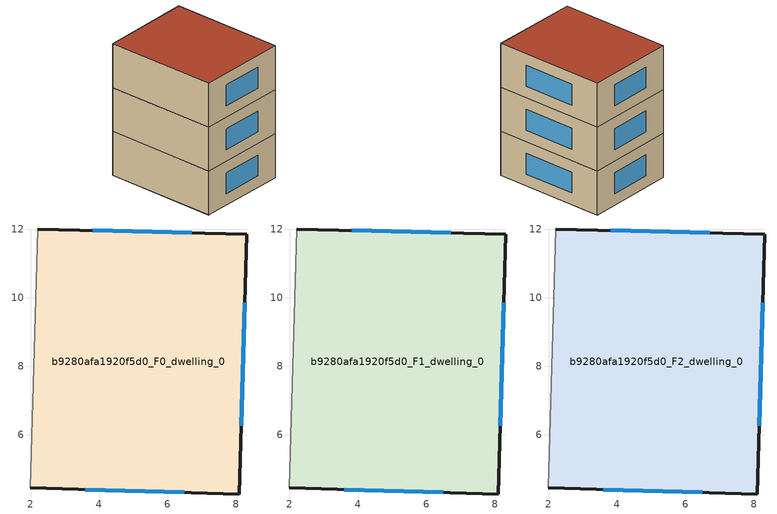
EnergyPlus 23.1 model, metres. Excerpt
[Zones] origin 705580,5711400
b9280afa1920f5d0_F0_dwelling_0
 floor ground (EU_floor_Construction): 8.31,11.86 8.09,4.26 1.99,4.44 2.2,12.01 z0
 wall outside (EU_wall_Construction): 1.99,4.44 8.09,4.26 8.31,11.86 2.2,12.01 z0:3
 wall adiabatic (EU_wall_Construction): 2.2,12.01 1.99,4.44 z0:3
 window (EU_Window_Construction): 6.71,11.9 3.81,11.97 / 8.15,6.26 8.26,9.86 / 3.59,4.39 6.49,4.31 z0.79:2.21
b9280afa1920f5d0_F1_dwelling_0
 floor to b9280afa1920f5d0_F0_dwelling_0 (EU_floor_Construction): 8.31,11.86 8.09,4.26 1.99,4.44 2.2,12.01 z3
 wall outside (EU_wall_Construction): 1.99,4.44 8.09,4.26 8.31,11.86 2.2,12.01 z3:6
 wall adiabatic (EU_wall_Construction): 2.2,12.01 1.99,4.44 z3:6
 window (EU_Window_Construction): 6.71,11.9 3.81,11.97 / 8.15,6.26 8.26,9.86 / 3.59,4.39 6.49,4.31 z3.79:5.21
b9280afa1920f5d0_F2_dwelling_0
 floor to b9280afa1920f5d0_F1_dwelling_0 (EU_floor_Construction): 8.31,11.86 8.09,4.26 1.99,4.44 2.2,12.01 z6
 wall outside (EU_wall_Construction): 1.99,4.44 8.09,4.26 8.31,11.86 2.2,12.01 z6:9
 wall adiabatic (EU_wall_Construction): 2.2,12.01 1.99,4.44 z6:9
 window (EU_Window_Construction): 6.71,11.9 3.81,11.97 / 8.15,6.26 8.26,9.86 / 3.59,4.39 6.49,4.31 z6.79:8.21
 roof outside (EU_roof_Construction): 8.09,4.26 8.31,11.86 2.2,12.01 1.99,4.44 z9
shading: 2.2,12.01 1.99,4.44 z0:9
[Building]
EU S2 Campaign: North Axis=0; Terrain=City; Solar Distribution=FullExterior
[Site:Location]
London: Latitude=51.5; Longitude=-0.5; Time Zone=0; Elevation=25
[SizingPeriod:WeatherFileDays]
AnnualSizingPeriod: Begin Month=1; Begin Day of Month=1; End Month=12; End Day of Month=31; Day of Week for Start Day=Monday; Use Weather File Daylight Saving Period=No; Use Weather File Rain and Snow Indicators=No
[MATERIAL]
EU_InternalMass_Material: Roughness=MediumRough; Thickness=0.1; Conductivity=1; Density=1800; Specific Heat=900; Thermal Absorptance=0.9; Solar Absorptance=0.7; Visible Absorptance=0.7
[MATERIAL:NOMASS] Roughness=MediumRough; Thermal Absorptance=0.9; Solar Absorptance=0.7; Visible Absorptance=0.7
Name | Thermal Resistance
EU_wall_NoMass | 0.555556
EU_roof_NoMass | 0.510204
EU_floor_NoMass | 1.68919
[WINDOWMATERIAL:SIMPLEGLAZINGSYSTEM]
EU_Window_SimpleGlazing: UFactor=3.96; Solar Heat Gain Coefficient=0.85; Visible Transmittance=0.85
[CONSTRUCTION]
EU_wall_Construction: EU_wall_NoMass
EU_roof_Construction: EU_roof_NoMass
EU_floor_Construction: EU_floor_NoMass
EU_Window_Construction: EU_Window_SimpleGlazing
EU_InternalMass_Construction: EU_InternalMass_Material
[ZONE] Type=1; Multiplier=1; Ceiling Height=autocalculate; Volume=139.099; Floor Area=autocalculate; Part of Total Floor Area=Yes
b9280afa1920f5d0_F0_dwelling_0; b9280afa1920f5d0_F1_dwelling_0; b9280afa1920f5d0_F2_dwelling_0
[INTERNALMASS] Construction=EU_InternalMass_Construction; Surface Area=46.3662
Name | Zone or ZoneList
b9280afa1920f5d0_F0_dwelling_0_EU_InternalMass | b9280afa1920f5d0_F0_dwelling_0
b9280afa1920f5d0_F1_dwelling_0_EU_InternalMass | b9280afa1920f5d0_F1_dwelling_0
b9280afa1920f5d0_F2_dwelling_0_EU_InternalMass | b9280afa1920f5d0_F2_dwelling_0
[OTHEREQUIPMENT] Fuel Type=Electricity; Design Level Calculation Method=Watts/Area; Power per Zone Floor Area=1; Fraction Latent=0; Fraction Radiant=0; Fraction Lost=0; Carbon Dioxide Generation Rate=0; EndUse Subcategory=EU_Step8_InternalGains
Name | Zone or ZoneList or Space or SpaceList | Schedule
EU_Step8_InternalGain_b9280afa1920f5d0_F0_dwelling_0_f000 | b9280afa1920f5d0_F0_dwelling_0 | EU_Step8_GainSchedule_b9280afa1920f5d0_F0_dwelling_0_f000
EU_Step8_InternalGain_b9280afa1920f5d0_F1_dwelling_0_f000 | b9280afa1920f5d0_F1_dwelling_0 | EU_Step8_GainSchedule_b9280afa1920f5d0_F1_dwelling_0_f000
EU_Step8_InternalGain_b9280afa1920f5d0_F2_dwelling_0_f000 | b9280afa1920f5d0_F2_dwelling_0 | EU_Step8_GainSchedule_b9280afa1920f5d0_F2_dwelling_0_f000
[ZONEVENTILATION:DESIGNFLOWRATE] Schedule=EU_AlwaysOn; Design Flow Rate Calculation Method=AirChanges/Hour; Air Changes per Hour=0.48; Ventilation Type=Natural; Fan Pressure Rise=0; Fan Total Efficiency=1; Constant Term Coefficient=1; Temperature Term Coefficient=0; Velocity Term Coefficient=0; Velocity Squared Term Coefficient=0; Minimum Indoor Temperature=-100; Maximum Indoor Temperature=100; Delta Temperature=-100; Minimum Outdoor Temperature=-100; Maximum Outdoor Temperature=100; Maximum Wind Speed=40
Name | Zone or ZoneList or Space or SpaceList
EU_ConstantAir_b9280afa1920f5d0_F0_dwelling_0 | b9280afa1920f5d0_F0_dwelling_0
EU_ConstantAir_b9280afa1920f5d0_F1_dwelling_0 | b9280afa1920f5d0_F1_dwelling_0
EU_ConstantAir_b9280afa1920f5d0_F2_dwelling_0 | b9280afa1920f5d0_F2_dwelling_0
[HVACTEMPLATE:THERMOSTAT] Constant Heating Setpoint=20; Constant Cooling Setpoint=50
EU_HeatOnly_b9280afa1920f5d0_F0_dwelling_0; EU_HeatOnly_b9280afa1920f5d0_F1_dwelling_0; EU_HeatOnly_b9280afa1920f5d0_F2_dwelling_0
[HVACTEMPLATE:ZONE:IDEALLOADSAIRSYSTEM] System Availability Schedule=EU_AlwaysOn; Maximum Heating Supply Air Temperature=50; Minimum Cooling Supply Air Temperature=13; Maximum Heating Supply Air Humidity Ratio=0.0156; Minimum Cooling Supply Air Humidity Ratio=0.0077; Heating Limit=NoLimit; Cooling Limit=NoLimit; Heating Availability Schedule=EU_AlwaysOn; Cooling Availability Schedule=EU_CoolingOff; Dehumidification Control Type=ConstantSensibleHeatRatio; Cooling Sensible Heat Ratio=0.7; Dehumidification Setpoint=60; Humidification Control Type=None; Humidification Setpoint=30; Outdoor Air Method=None; Outdoor Air Flow Rate per Person=0.00944; Outdoor Air Flow Rate per Zone Floor Area=0; Outdoor Air Flow Rate per Zone=0; Demand Controlled Ventilation Type=None; Outdoor Air Economizer Type=NoEconomizer; Heat Recovery Type=None; Sensible Heat Recovery Effectiveness=0.7; Latent Heat Recovery Effectiveness=0.65
Name | Template Thermostat
b9280afa1920f5d0_F0_dwelling_0 | EU_HeatOnly_b9280afa1920f5d0_F0_dwelling_0
b9280afa1920f5d0_F1_dwelling_0 | EU_HeatOnly_b9280afa1920f5d0_F1_dwelling_0
b9280afa1920f5d0_F2_dwelling_0 | EU_HeatOnly_b9280afa1920f5d0_F2_dwelling_0
[SIZING:ZONE] Zone Cooling Design Supply Air Temperature Input Method=SupplyAirTemperature; Zone Cooling Design Supply Air Temperature=13; Zone Heating Design Supply Air Temperature Input Method=SupplyAirTemperature; Zone Heating Design Supply Air Temperature=50; Zone Cooling Design Supply Air Humidity Ratio=0.008; Zone Heating Design Supply Air Humidity Ratio=0.008; Cooling Design Air Flow Method=DesignDay; Cooling Design Air Flow Rate=0; Cooling Minimum Air Flow per Zone Floor Area=0.000762; Cooling Minimum Air Flow=0; Cooling Minimum Air Flow Fraction=0.2; Heating Design Air Flow Method=DesignDay; Heating Design Air Flow Rate=0; Heating Maximum Air Flow per Zone Floor Area=0.002032; Heating Maximum Air Flow=0.141576; Heating Maximum Air Flow Fraction=0.3; Account for Dedicated Outdoor Air System=No; Dedicated Outdoor Air System Control Strategy=NeutralSupplyAir; Dedicated Outdoor Air Low Setpoint Temperature for Design=autosize; Dedicated Outdoor Air High Setpoint Temperature for Design=autosize; Zone Load Sizing Method=Sensible Load Only No Latent Load; Zone Latent Cooling Design Supply Air Humidity Ratio Input Method=HumidityRatioDifference; Zone Cooling Design Supply Air Humidity Ratio Difference=0.005; Zone Latent Heating Design Supply Air Humidity Ratio Input Method=HumidityRatioDifference; Zone Humidification Design Supply Air Humidity Ratio Difference=0.005
b9280afa1920f5d0_F0_dwelling_0; b9280afa1920f5d0_F1_dwelling_0; b9280afa1920f5d0_F2_dwelling_0
[SCHEDULE:CONSTANT]
Name | Hourly Value
EU_AlwaysOn | 1
EU_CoolingOff | 0
[SCHEDULE:FILE] Column Number=1; Rows to Skip at Top=0; Number of Hours of Data=8760; Column Separator=Comma; Interpolate to Timestep=No; Minutes per Item=60; Adjust Schedule for Daylight Savings=Yes
Name | File
EU_Step8_GainSchedule_b9280afa1920f5d0_F0_dwelling_0_f000 | ../../schedules/b9280afa1920f5d0/b9280afa1920f5d0_F0_dwelling_0_f000_gain.csv
EU_Step8_GainSchedule_b9280afa1920f5d0_F1_dwelling_0_f000 | ../../schedules/b9280afa1920f5d0/b9280afa1920f5d0_F1_dwelling_0_f000_gain.csv
EU_Step8_GainSchedule_b9280afa1920f5d0_F2_dwelling_0_f000 | ../../schedules/b9280afa1920f5d0/b9280afa1920f5d0_F2_dwelling_0_f000_gain.csv
